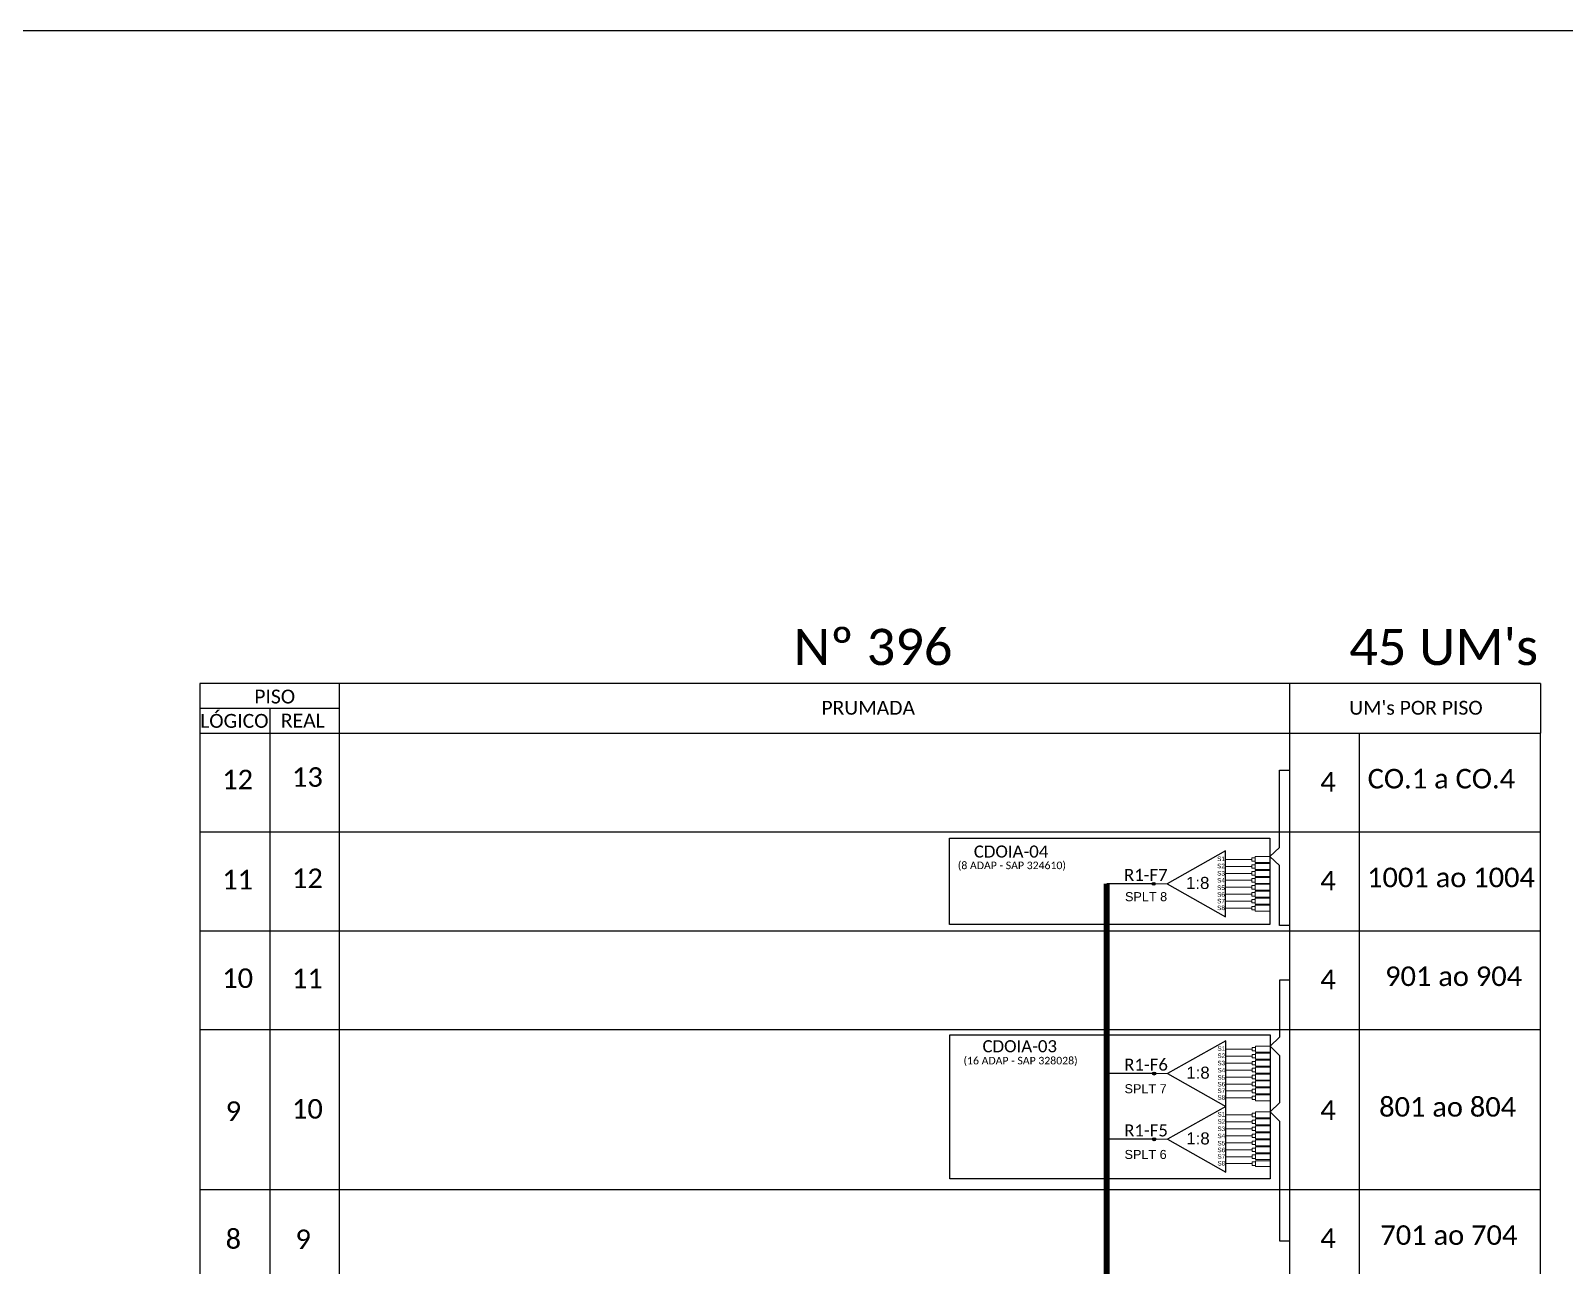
# Model space of a CAD drawing. Header units: metres. Extents: x -1286 to 453, y -500 to 94.
# Drawn here: x 40.8 to 295.2, y -110.6 to 94.2 of the extents above; entities that cross this region are included whole.
import ezdxf
from ezdxf.enums import TextEntityAlignment as Align

# ---------------------------------------------------------------- set-up
doc = ezdxf.new("R2010")
doc.units = ezdxf.units.M
doc.styles.add('ARIAL', font='arial.ttf')
doc.styles.add('WMF-Calibri0', font='calibri.ttf')

# ---------------------------------------------------------------- blocks, each defined once
blk = doc.blocks.new('SPLT_1-8_SC-APC')
at = {"color": 1}
blk.add_lwpolyline([(-7.37, -2.1), (-17.04, -7.55), (-7.37, -13), (-7.37, -2.1)], dxfattribs=at)
at = {"color": 3, "lineweight": 0}
for points in [[(-2.99, -3.51), (-7.37, -3.51)], [(-7.37, -4.66), (-2.99, -4.66)], [(-2.41, -3.02), (-2.41, -4)], [(-2.41, -3.02), (0, -3.02)], [(-2.41, -4), (0, -4)], [(-2.41, -4.17), (-2.41, -5.16)], [(-2.41, -4.17), (0, -4.17)], [(-7.37, -5.82), (-2.99, -5.82)], [(-7.37, -6.97), (-2.99, -6.97)], [(-2.41, -5.16), (0, -5.16)], [(-2.41, -5.32), (-2.41, -6.31)], [(-2.41, -5.32), (0, -5.32)], [(-2.41, -6.31), (0, -6.31)], [(-2.41, -6.48), (-2.41, -7.46)], [(-2.41, -6.48), (0, -6.48)], [(-2.41, -7.46), (0, -7.46)], [(-2.41, -7.63), (-2.41, -8.62)], [(-2.41, -7.63), (0, -7.63)], [(-7.37, -8.12), (-2.99, -8.12)], [(-7.37, -9.28), (-2.99, -9.28)], [(-2.41, -8.62), (0, -8.62)], [(-2.41, -8.78), (-2.41, -9.77)], [(-2.41, -8.78), (0, -8.78)], [(-2.41, -9.77), (0, -9.77)], [(-2.41, -9.94), (-2.41, -10.92)], [(-2.41, -9.94), (0, -9.94)], [(-7.37, -10.43), (-2.99, -10.43)], [(-7.37, -11.58), (-2.99, -11.58)], [(-2.41, -10.92), (0, -10.92)], [(-2.41, -11.09), (-2.41, -12.08)], [(-2.41, -11.09), (0, -11.09)], [(-2.41, -12.08), (0, -12.08)]]:
    blk.add_lwpolyline(points, dxfattribs=at)
for points in [[(-2.99, -3.22), (-2.41, -3.22), (-2.41, -3.8), (-2.99, -3.8)], [(-2.99, -4.38), (-2.41, -4.38), (-2.41, -4.95), (-2.99, -4.95)], [(-2.99, -5.53), (-2.41, -5.53), (-2.41, -6.1), (-2.99, -6.1)], [(-2.99, -6.68), (-2.41, -6.68), (-2.41, -7.26), (-2.99, -7.26)], [(-2.99, -7.84), (-2.41, -7.84), (-2.41, -8.41), (-2.99, -8.41)], [(-2.99, -8.99), (-2.41, -8.99), (-2.41, -9.56), (-2.99, -9.56)], [(-2.99, -10.14), (-2.41, -10.14), (-2.41, -10.72), (-2.99, -10.72)], [(-2.99, -11.3), (-2.41, -11.3), (-2.41, -11.87), (-2.99, -11.87)]]:
    blk.add_lwpolyline(points, close=True, dxfattribs=at)
at = {"color": 1, "lineweight": 0}
blk.add_lwpolyline([(-17.04, -7.55), (-19.26, -7.55)], dxfattribs=at)
at = {"color": 1, "style": 'ARIAL'}
for s, height, p in [('S1', 0.75, (-8.74, -3.78)), ('S2', 0.75, (-8.74, -4.97)), ('1:8', 2, (-13.91, -8.4)), ('S3', 0.75, (-8.74, -6.18)), ('S4', 0.75, (-8.74, -7.36)), ('S5', 0.75, (-8.74, -8.57)), ('S6', 0.75, (-8.74, -9.69)), ('S7', 0.75, (-8.74, -10.78)), ('S8', 0.75, (-8.74, -11.9))]:
    blk.add_text(s, height=height, dxfattribs=at).set_placement(p)

msp = doc.modelspace()

# ---------------------------------------------------------------- hatches: boundary and pattern name
h = msp.add_hatch(color=3)
h.dxf.hatch_style = 1
edge = h.paths.add_edge_path()
edge.add_arc((226.99, -47.21), 0.242, 0, 360)
h = msp.add_hatch(color=3)
h.dxf.hatch_style = 1
edge = h.paths.add_edge_path()
edge.add_arc((227.07, -78.66), 0.256, 0, 360)
h = msp.add_hatch(color=3)
h.dxf.hatch_style = 1
edge = h.paths.add_edge_path()
edge.add_arc((227.07, -89.56), 0.256, 0, 360)

# ---------------------------------------------------------------- linework, layer by layer
at = {"color": 5}
msp.add_line((226.99, -47.21), (219.2, -47.21), dxfattribs=at)
msp.add_lwpolyline([(-387.78, -499.81), (453.22, -499.81), (453.22, 94.19), (-387.78, 94.19)], close=True)
at = {"color": 0}
for points in [[(291.12, -14.02), (68.83, -14.02)], [(91.97, -18.13), (68.83, -18.13)]]:
    msp.add_lwpolyline(points, dxfattribs=at)
for points in [[(68.83, -14.02), (68.83, -22.24)], [(91.97, -22.24), (91.97, -14.02)], [(249.53, -14.02), (249.53, -22.24)], [(291.12, -14.02), (291.12, -22.24)], [(80.4, -18.13), (80.4, -22.24)], [(68.83, -22.24), (68.83, -301.64), (291.12, -301.64), (291.12, -22.24)], [(68.83, -22.24), (291.12, -22.24)], [(68.83, -22.24), (291.12, -22.24)], [(68.83, -22.24), (291.12, -22.24)], [(80.4, -22.24), (80.4, -301.64)], [(91.97, -301.64), (91.97, -22.24)], [(249.53, -22.24), (249.53, -301.64)], [(261.1, -301.64), (261.1, -22.24)], [(68.83, -38.61), (291.12, -38.61)], [(68.83, -54.99), (291.12, -54.99)], [(68.83, -71.36), (291.12, -71.36)], [(68.83, -97.89), (291.12, -97.89)]]:
    msp.add_lwpolyline(points)
at = {"color": 3}
for points in [[(249.47, -54.1), (247.82, -54.1), (247.82, -44.19), (246.25, -42.68), (247.82, -41.17), (247.82, -28.39), (249.47, -28.39)], [(249.53, -63.19), (247.87, -63.19), (247.87, -72.62), (246.3, -74.13), (247.87, -75.64), (247.87, -83.52), (246.3, -85.03), (247.87, -86.54), (247.87, -106.39), (249.52, -106.39)]]:
    msp.add_lwpolyline(points, dxfattribs=at)
at = {"color": 1}
for points in [[(193.12, -39.66), (246.25, -39.66), (246.25, -53.98), (193.12, -53.98)], [(193.17, -72.23), (246.3, -72.23), (246.3, -96.12), (193.17, -96.12)]]:
    msp.add_lwpolyline(points, close=True, dxfattribs=at)
msp.add_lwpolyline([(238.88, -41.76), (229.21, -47.21), (238.88, -52.66), (238.88, -41.76)], dxfattribs=at)
at = {"color": 3, "lineweight": 0}
for points in [[(243.26, -43.17), (238.88, -43.17)], [(243.84, -42.68), (243.84, -43.67)], [(243.84, -42.68), (246.25, -42.68)], [(238.88, -44.33), (243.26, -44.33)], [(238.88, -45.48), (243.26, -45.48)], [(243.84, -43.67), (246.25, -43.67)], [(243.84, -43.83), (243.84, -44.82)], [(243.84, -43.83), (246.25, -43.83)], [(243.84, -44.82), (246.25, -44.82)], [(243.84, -44.99), (243.84, -45.97)], [(243.84, -44.99), (246.25, -44.99)], [(238.88, -46.63), (243.26, -46.63)], [(238.88, -47.79), (243.26, -47.79)], [(243.84, -45.97), (246.25, -45.97)], [(243.84, -46.14), (243.84, -47.13)], [(243.84, -46.14), (246.25, -46.14)], [(243.84, -47.13), (246.25, -47.13)], [(243.84, -47.29), (243.84, -48.28)], [(243.84, -47.29), (246.25, -47.29)], [(243.84, -48.28), (246.25, -48.28)], [(238.88, -48.94), (243.26, -48.94)], [(238.88, -50.09), (243.26, -50.09)], [(243.84, -48.45), (243.84, -49.43)], [(243.84, -48.45), (246.25, -48.45)], [(243.84, -49.43), (246.25, -49.43)], [(243.84, -49.6), (243.84, -50.59)], [(243.84, -49.6), (246.25, -49.6)], [(243.84, -50.59), (246.25, -50.59)], [(243.84, -50.75), (243.84, -51.74)], [(243.84, -50.75), (246.25, -50.75)], [(238.88, -51.25), (243.26, -51.25)], [(243.84, -51.74), (246.25, -51.74)]]:
    msp.add_lwpolyline(points, dxfattribs=at)
for points in [[(243.26, -42.89), (243.84, -42.89), (243.84, -43.46), (243.26, -43.46)], [(243.26, -44.04), (243.84, -44.04), (243.84, -44.61), (243.26, -44.61)], [(243.26, -45.19), (243.84, -45.19), (243.84, -45.77), (243.26, -45.77)], [(243.26, -46.35), (243.84, -46.35), (243.84, -46.92), (243.26, -46.92)], [(243.26, -47.5), (243.84, -47.5), (243.84, -48.07), (243.26, -48.07)], [(243.26, -48.65), (243.84, -48.65), (243.84, -49.23), (243.26, -49.23)], [(243.26, -49.81), (243.84, -49.81), (243.84, -50.38), (243.26, -50.38)], [(243.26, -50.96), (243.84, -50.96), (243.84, -51.53), (243.26, -51.53)]]:
    msp.add_lwpolyline(points, close=True, dxfattribs=at)
at = {"color": 5}
msp.add_lwpolyline([(191.59, -260.58, 0.8, 0.8, 0), (191.59, -255.11, 0.8, 0.8, 0), (219.2, -255.11, 1, 1, 0), (219.2, -47.21, 1, 1, 0)], format="xyseb", dxfattribs=at)
at = {"color": 1, "lineweight": 0}
msp.add_lwpolyline([(229.21, -47.21), (226.99, -47.21)], dxfattribs=at)
at = {"color": 5}
for points in [[(227.04, -78.66), (219.2, -78.66)], [(227.04, -89.56), (219.2, -89.56)]]:
    msp.add_lwpolyline(points, dxfattribs=at)
at = {"color": 3}
for centre, radius in [((226.99, -47.21), 0.242), ((227.07, -78.66), 0.256), ((227.07, -89.56), 0.256)]:
    msp.add_circle(centre, radius, dxfattribs=at)

# ---------------------------------------------------------------- block references
for p in [(246.3, -71.11), (246.3, -82.01)]:
    msp.add_blockref('SPLT_1-8_SC-APC', p, dxfattribs=at)

# ---------------------------------------------------------------- texts
at = {"color": 0, "style": 'WMF-Calibri0'}
for s, height, p in [('Nº 396', 6, (167.29, -10.95)), ("45 UM's", 6, (259.41, -10.95)), ('     PISO', 2.3, (73.79, -17.32)), ('PRUMADA', 2.3, (171.89, -19.18)), ("UM's POR PISO", 2.3, (259.41, -19.18)), ('  LÓGICO', 2.3, (67.25, -21.35)), ('    REAL', 2.3, (79.01, -21.3))]:
    msp.add_text(s, height=height, dxfattribs=at).set_placement(p)
at = {"color": 7, "style": 'WMF-Calibri0'}
for s, p in [('13', (86.65, -29.51)), ('12', (75.08, -29.93)), ('11', (75.08, -46.52)), ('12', (86.65, -46.3)), ('10', (75.08, -62.85)), ('11', (86.65, -62.89)), ('10', (86.65, -84.51))]:
    msp.add_text(s, height=3.24, dxfattribs=at).set_placement(p, align=Align.MIDDLE_CENTER)
at = {"color": 7}
for s, height, style, p in [('CO.1 a CO.4', 3.24, 'WMF-Calibri0', (262.47, -31.4)), ('1001 ao 1004', 3.24, 'WMF-Calibri0', (262.37, -47.77)), ('901 ao 904', 3.24, 'WMF-Calibri0', (265.36, -64.15)), ('SPLT 7', 1.5, 'ARIAL', (222.15, -81.92)), ('801 ao 804', 3.24, 'WMF-Calibri0', (264.37, -85.8)), ('SPLT 6', 1.5, 'ARIAL', (222.15, -92.82)), ('701 ao 704', 3.24, 'WMF-Calibri0', (264.57, -107.05))]:
    msp.add_text(s, height=height, dxfattribs=dict(at, style=style)).set_placement(p)
at = {"color": 1}
for s, height, style, p in [('CDOIA-04', 2, 'WMF-Calibri0', (197.16, -42.86)), ('S1', 0.75, 'ARIAL', (237.51, -43.44)), ('S2', 0.75, 'ARIAL', (237.51, -44.63)), ('S3', 0.75, 'ARIAL', (237.51, -45.84)), ('1:8', 2, 'ARIAL', (232.34, -48.06)), ('S4', 0.75, 'ARIAL', (237.51, -47.02)), ('S5', 0.75, 'ARIAL', (237.51, -48.23)), ('S6', 0.75, 'ARIAL', (237.51, -49.35)), ('S7', 0.75, 'ARIAL', (237.51, -50.45)), ('S8', 0.75, 'ARIAL', (237.51, -51.57)), ('CDOIA-03', 2, 'WMF-Calibri0', (198.6, -75.13))]:
    msp.add_text(s, height=height, dxfattribs=dict(at, style=style)).set_placement(p)
at = {"color": 1, "style": 'WMF-Calibri0'}
for s, p in [('(8 ADAP - SAP 324610)', (203.47, -44.78)), ('(16 ADAP - SAP 328028)', (204.91, -77.14))]:
    msp.add_text(s, height=1.25, dxfattribs=at).set_placement(p, align=Align.CENTER)
at = {"color": 5, "style": 'WMF-Calibri0'}
for s, p in [('R1-F7', (222.06, -46.73)), ('R1-F6', (222.1, -78.18)), ('R1-F5', (222.1, -89.08))]:
    msp.add_text(s, height=2, dxfattribs=at).set_placement(p)
at = {"color": 7, "style": 'ARIAL', "text_generation_flag": 6}
msp.add_text('SPLT 8', height=1.5, rotation=180, dxfattribs=at).set_placement((222.23, -50.09))
at = {"color": 7, "style": 'WMF-Calibri0', "flags": 4}
for tag, p in [('4', (255.9, -30.31)), ('4', (255.9, -46.69)), ('4', (255.9, -63.06)), ('9', (74.37, -84.89)), ('4', (255.9, -84.71)), ('8', (74.37, -106.07)), ('9', (85.94, -106.14)), ('4', (255.9, -105.96))]:
    msp.add_attdef(tag, text='XX', height=3.24, dxfattribs=at).set_placement(p, align=Align.MIDDLE_CENTER)

doc.saveas('drawing.dxf')
